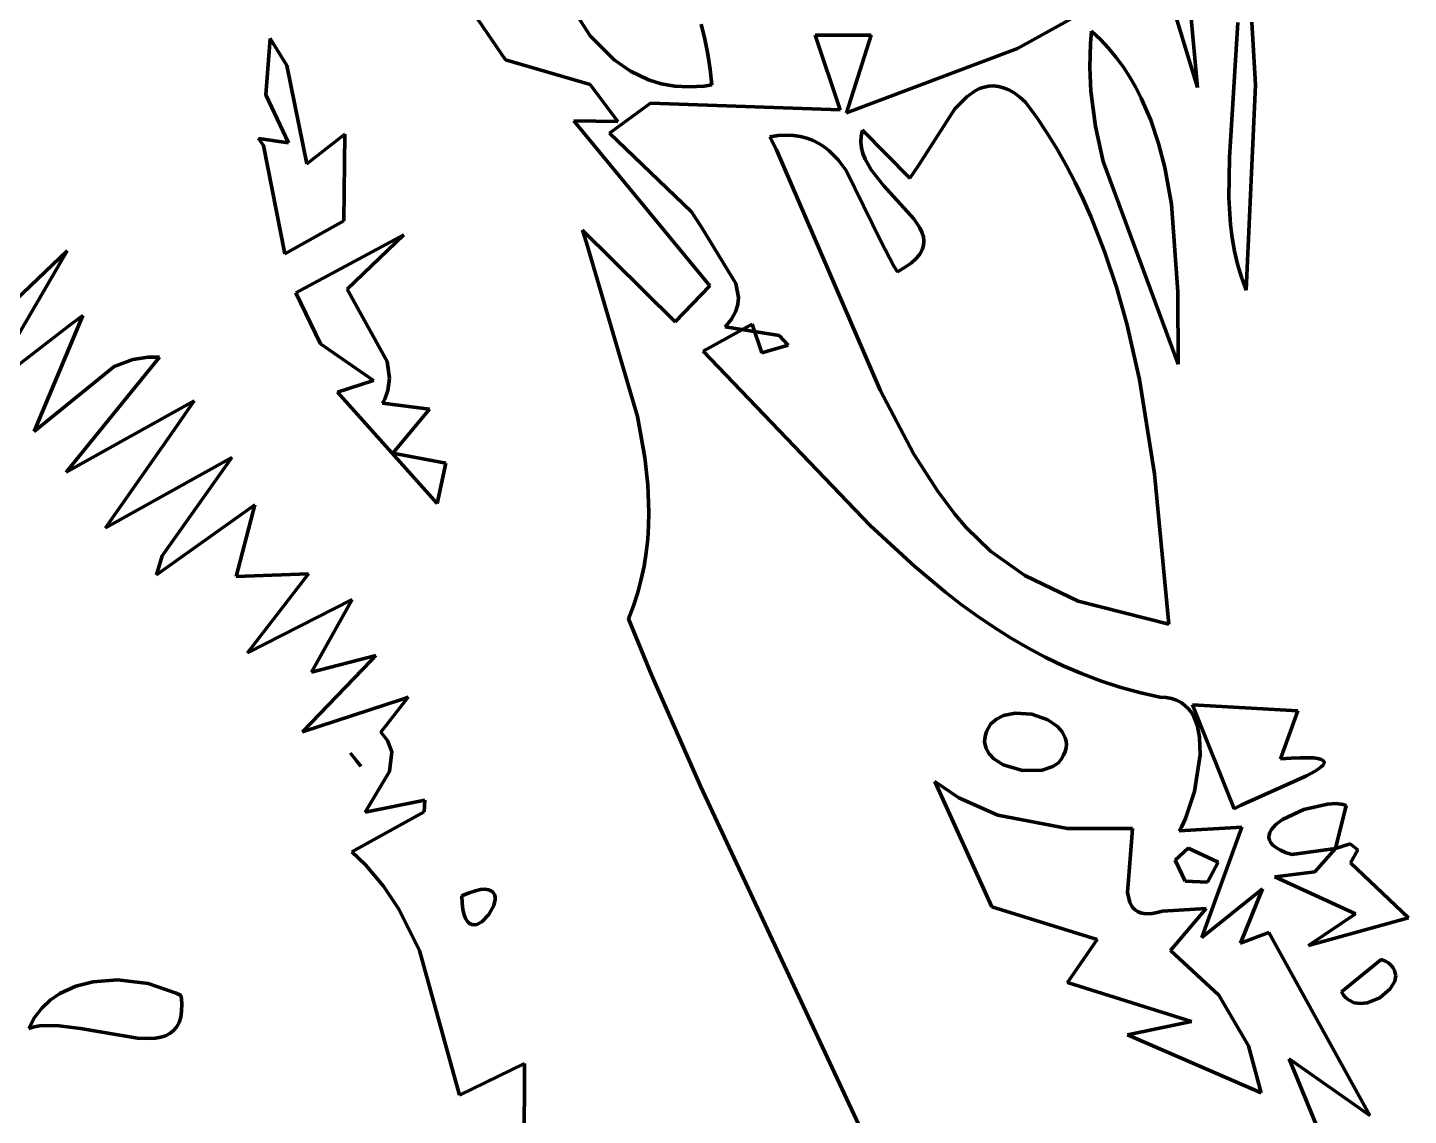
# Model space of a CAD drawing. Header units: millimetres. Extents: x 0 to 9.3, y 0 to 12.
# Drawn here: x 3.162 to 3.946, y 1.18 to 1.798 of the extents above; entities that cross this region are included whole.
import ezdxf

# ---------------------------------------------------------------- set-up
doc = ezdxf.new("R2010")
doc.units = ezdxf.units.MM
doc.layers.add('color#000000ff', color=7, linetype='CONTINUOUS', lineweight=100)
doc.layers.add('color#ffffffff', color=7, linetype='CONTINUOUS', lineweight=100)

msp = doc.modelspace()

# ---------------------------------------------------------------- linework, layer by layer
at = {"layer": 'color#000000ff'}
for p, q in [((3.31109, 1.95878), (3.43336, 1.77985)), ((3.8028, 1.84205), (3.82646, 1.76404)), ((3.48147, 1.79334), (3.46192, 1.82364)), ((3.82646, 1.76404), (3.82209, 1.81187)), ((3.54458, 1.80001), (3.54658, 1.79159)), ((3.72425, 1.78629), (3.75443, 1.80292)), ((3.84943, 1.80094), (3.84467, 1.72428)), ((3.85947, 1.7656), (3.8574, 1.80125)), ((3.29956, 1.792), (3.29716, 1.75982)), ((3.30903, 1.77656), (3.29956, 1.792)), ((3.49512, 1.77979), (3.48147, 1.79334)), ((3.54658, 1.79159), (3.54828, 1.78304)), ((3.60932, 1.79378), (3.64114, 1.79389)), ((3.62346, 1.75137), (3.60932, 1.79378)), ((3.64114, 1.79389), (3.62707, 1.74975)), ((3.76567, 1.78924), (3.76525, 1.77551)), ((3.76631, 1.79617), (3.76567, 1.78924)), ((3.77134, 1.79139), (3.76631, 1.79617)), ((3.77602, 1.78636), (3.77134, 1.79139)), ((3.54828, 1.78304), (3.54964, 1.77437)), ((3.62707, 1.74975), (3.72425, 1.78629)), ((3.78036, 1.7811), (3.77602, 1.78636)), ((3.78438, 1.77562), (3.78036, 1.7811)), ((3.32048, 1.72075), (3.30903, 1.77656)), ((3.43336, 1.77985), (3.48137, 1.76584)), ((3.50439, 1.77337), (3.49512, 1.77979)), ((3.51453, 1.7685), (3.50439, 1.77337)), ((3.54964, 1.77437), (3.55065, 1.76556)), ((3.76525, 1.77551), (3.76588, 1.76194)), ((3.78807, 1.76994), (3.78438, 1.77562)), ((3.48137, 1.76584), (3.49715, 1.74486)), ((3.5218, 1.76624), (3.51453, 1.7685)), ((3.52949, 1.76484), (3.5218, 1.76624)), ((3.55065, 1.76556), (3.54619, 1.7649)), ((3.79147, 1.76407), (3.78807, 1.76994)), ((3.85406, 1.64893), (3.85947, 1.7656)), ((3.29716, 1.75982), (3.30999, 1.73265)), ((3.53761, 1.76437), (3.52949, 1.76484)), ((3.54619, 1.7649), (3.53761, 1.76437)), ((3.69535, 1.75881), (3.68867, 1.75191)), ((3.70014, 1.76219), (3.69535, 1.75881)), ((3.70264, 1.76343), (3.70014, 1.76219)), ((3.70521, 1.76433), (3.70264, 1.76343)), ((3.70786, 1.76486), (3.70521, 1.76433)), ((3.71059, 1.76499), (3.70786, 1.76486)), ((3.71341, 1.7647), (3.71059, 1.76499)), ((3.71631, 1.76395), (3.71341, 1.7647)), ((3.7193, 1.76271), (3.71631, 1.76395)), ((3.72239, 1.76096), (3.7193, 1.76271)), ((3.72556, 1.75867), (3.72239, 1.76096)), ((3.72884, 1.75581), (3.72556, 1.75867)), ((3.76588, 1.76194), (3.76855, 1.74186)), ((3.79458, 1.75802), (3.79147, 1.76407)), ((3.79998, 1.74544), (3.79458, 1.75802)), ((3.49252, 1.73811), (3.51568, 1.75511)), ((3.51568, 1.75511), (3.62346, 1.75137)), ((3.68867, 1.75191), (3.66801, 1.71974)), ((3.73516, 1.74704), (3.72884, 1.75581)), ((3.49715, 1.74486), (3.47226, 1.74514)), ((3.47226, 1.74514), (3.54935, 1.6514)), ((3.74111, 1.73809), (3.73516, 1.74704)), ((3.76855, 1.74186), (3.77297, 1.72207)), ((3.80437, 1.73231), (3.79998, 1.74544)), ((3.30999, 1.73265), (3.29293, 1.73508)), ((3.29293, 1.73508), (3.29583, 1.73111)), ((3.34214, 1.73764), (3.32048, 1.72075)), ((3.34153, 1.68836), (3.34214, 1.73764)), ((3.53896, 1.69336), (3.49252, 1.73811)), ((3.5883, 1.73674), (3.58353, 1.73605)), ((3.58353, 1.73605), (3.58728, 1.72873)), ((3.59279, 1.73698), (3.5883, 1.73674)), ((3.59699, 1.7368), (3.59279, 1.73698)), ((3.60094, 1.73622), (3.59699, 1.7368)), ((3.60463, 1.73527), (3.60094, 1.73622)), ((3.60809, 1.73397), (3.60463, 1.73527)), ((3.61133, 1.73234), (3.60809, 1.73397)), ((3.63538, 1.73635), (3.63522, 1.733)), ((3.63609, 1.73978), (3.63538, 1.73635)), ((3.66308, 1.71253), (3.63609, 1.73978)), ((3.74672, 1.72896), (3.74111, 1.73809)), ((3.29583, 1.73111), (3.308, 1.66964)), ((3.58728, 1.72873), (3.64625, 1.59218)), ((3.61437, 1.7304), (3.61133, 1.73234)), ((3.61721, 1.72818), (3.61437, 1.7304)), ((3.62239, 1.72298), (3.61721, 1.72818)), ((3.63522, 1.733), (3.63557, 1.72972)), ((3.63557, 1.72972), (3.63638, 1.72651)), ((3.63638, 1.72651), (3.6376, 1.72336)), ((3.75199, 1.71967), (3.74672, 1.72896)), ((3.80786, 1.71873), (3.80437, 1.73231)), ((3.62697, 1.71692), (3.62239, 1.72298)), ((3.6376, 1.72336), (3.64105, 1.71724)), ((3.66801, 1.71974), (3.66308, 1.71253)), ((3.75694, 1.71021), (3.75199, 1.71967)), ((3.77297, 1.72207), (3.81548, 1.60689)), ((3.81163, 1.69777), (3.80786, 1.71873)), ((3.84467, 1.72428), (3.84434, 1.70135)), ((3.6467, 1.67641), (3.62697, 1.71692)), ((3.64105, 1.71724), (3.64801, 1.70847)), ((3.76158, 1.7006), (3.75694, 1.71021)), ((3.64801, 1.70847), (3.66537, 1.68951)), ((3.76592, 1.69085), (3.76158, 1.7006)), ((3.81533, 1.64792), (3.81163, 1.69777)), ((3.84434, 1.70135), (3.84531, 1.68618)), ((3.308, 1.66964), (3.34153, 1.68836)), ((3.54474, 1.6847), (3.53896, 1.69336)), ((3.66537, 1.68951), (3.66877, 1.68437)), ((3.77375, 1.67097), (3.76592, 1.69085)), ((3.37559, 1.68039), (3.31428, 1.64742)), ((3.34344, 1.64955), (3.37559, 1.68039)), ((3.52978, 1.63101), (3.47713, 1.68305)), ((3.47713, 1.68305), (3.47929, 1.6758)), ((3.56414, 1.65274), (3.54474, 1.6847)), ((3.66877, 1.68437), (3.66996, 1.68184)), ((3.66996, 1.68184), (3.67074, 1.67932)), ((3.67074, 1.67932), (3.67106, 1.67681)), ((3.84531, 1.68618), (3.84627, 1.67865)), ((3.18436, 1.67127), (3.13257, 1.62199)), ((3.13839, 1.59259), (3.18436, 1.67127)), ((3.47929, 1.6758), (3.50831, 1.57716)), ((3.65402, 1.66254), (3.6467, 1.67641)), ((3.67011, 1.67184), (3.66873, 1.66936)), ((3.67087, 1.67432), (3.67011, 1.67184)), ((3.67106, 1.67681), (3.67087, 1.67432)), ((3.78053, 1.65063), (3.77375, 1.67097)), ((3.84627, 1.67865), (3.84758, 1.67115)), ((3.84758, 1.67115), (3.8493, 1.6637)), ((3.66393, 1.66441), (3.6604, 1.66194)), ((3.66669, 1.66689), (3.66393, 1.66441)), ((3.66873, 1.66936), (3.66669, 1.66689)), ((3.8493, 1.6637), (3.85144, 1.65629)), ((3.65605, 1.65945), (3.65402, 1.66254)), ((3.6604, 1.66194), (3.65605, 1.65945)), ((3.85144, 1.65629), (3.85406, 1.64893)), ((3.31428, 1.64742), (3.32818, 1.61842)), ((3.36615, 1.6084), (3.34344, 1.64955)), ((3.54935, 1.6514), (3.52978, 1.63101)), ((3.56577, 1.64483), (3.56414, 1.65274)), ((3.78635, 1.62992), (3.78053, 1.65063)), ((3.81548, 1.60689), (3.81533, 1.64792)), ((3.5641, 1.63667), (3.56541, 1.64079)), ((3.56541, 1.64079), (3.56577, 1.64483)), ((3.16876, 1.57638), (3.19324, 1.63463)), ((3.19324, 1.63463), (3.18686, 1.62974)), ((3.56007, 1.63037), (3.56171, 1.63249)), ((3.56171, 1.63249), (3.5641, 1.63667)), ((3.18686, 1.62974), (3.13839, 1.59259)), ((3.54561, 1.61431), (3.57354, 1.62965)), ((3.55811, 1.62822), (3.56007, 1.63037)), ((3.58888, 1.6232), (3.55811, 1.62822)), ((3.57354, 1.62965), (3.57895, 1.6134)), ((3.79351, 1.59829), (3.78635, 1.62992)), ((3.32818, 1.61842), (3.35826, 1.5977)), ((3.57895, 1.6134), (3.59402, 1.61763)), ((3.59402, 1.61763), (3.58888, 1.6232)), ((3.18383, 1.54565), (3.2367, 1.61082)), ((3.22164, 1.60965), (3.21098, 1.60564)), ((3.23042, 1.61093), (3.22164, 1.60965)), ((3.2367, 1.61082), (3.23042, 1.61093)), ((3.36736, 1.59904), (3.36615, 1.6084)), ((3.64058, 1.51525), (3.54561, 1.61431)), ((3.21098, 1.60564), (3.16554, 1.56871)), ((3.35826, 1.5977), (3.33783, 1.591)), ((3.36642, 1.5919), (3.36736, 1.59904)), ((3.80202, 1.54471), (3.79351, 1.59829)), ((3.25652, 1.58608), (3.18383, 1.54565)), ((3.24372, 1.56779), (3.25652, 1.58608)), ((3.33783, 1.591), (3.39448, 1.52786)), ((3.36353, 1.58469), (3.36473, 1.5871)), ((3.39015, 1.5813), (3.36353, 1.58469)), ((3.36473, 1.5871), (3.36642, 1.5919)), ((3.64625, 1.59218), (3.66542, 1.55579)), ((3.36938, 1.55646), (3.39015, 1.5813)), ((3.50831, 1.57716), (3.51251, 1.55386)), ((3.16554, 1.56871), (3.16876, 1.57638)), ((3.20735, 1.51586), (3.24372, 1.56779)), ((3.27795, 1.55397), (3.206, 1.51393)), ((3.2383, 1.49807), (3.27795, 1.55397)), ((3.39937, 1.55062), (3.36938, 1.55646)), ((3.51251, 1.55386), (3.51419, 1.53834)), ((3.66542, 1.55579), (3.67879, 1.53498)), ((3.39448, 1.52786), (3.39937, 1.55062)), ((3.51419, 1.53834), (3.51479, 1.52288)), ((3.81012, 1.45929), (3.80202, 1.54471)), ((3.67879, 1.53498), (3.6887, 1.52165)), ((3.29101, 1.527), (3.23513, 1.48732)), ((3.28024, 1.48623), (3.29101, 1.527)), ((3.51479, 1.52288), (3.51463, 1.51518)), ((3.206, 1.51393), (3.20735, 1.51586)), ((3.51463, 1.51518), (3.51415, 1.50751)), ((3.66581, 1.49194), (3.64058, 1.51525)), ((3.6887, 1.52165), (3.69499, 1.51415)), ((3.69499, 1.51415), (3.7089, 1.50077)), ((3.51415, 1.50751), (3.51331, 1.49987)), ((3.51331, 1.49987), (3.5121, 1.49227)), ((3.7089, 1.50077), (3.72839, 1.48692)), ((3.23513, 1.48732), (3.2383, 1.49807)), ((3.5121, 1.49227), (3.51051, 1.48472)), ((3.68329, 1.47739), (3.66581, 1.49194)), ((3.32144, 1.48787), (3.28024, 1.48623)), ((3.28679, 1.44295), (3.32144, 1.48787)), ((3.51051, 1.48472), (3.5085, 1.4772)), ((3.72839, 1.48692), (3.75868, 1.47239)), ((3.5085, 1.4772), (3.50606, 1.46974)), ((3.69227, 1.47048), (3.68329, 1.47739)), ((3.34617, 1.47332), (3.28679, 1.44295)), ((3.32308, 1.43196), (3.34617, 1.47332)), ((3.50606, 1.46974), (3.50317, 1.46233)), ((3.70142, 1.46385), (3.69227, 1.47048)), ((3.75868, 1.47239), (3.81012, 1.45929)), ((3.50317, 1.46233), (3.51622, 1.4304)), ((3.71076, 1.45751), (3.70142, 1.46385)), ((3.7203, 1.4515), (3.71076, 1.45751)), ((3.73004, 1.44584), (3.7203, 1.4515)), ((3.74001, 1.44054), (3.73004, 1.44584)), ((3.31795, 1.39814), (3.35707, 1.43861)), ((3.35962, 1.44138), (3.32308, 1.43196)), ((3.35707, 1.43861), (3.35962, 1.44138)), ((3.75021, 1.43564), (3.74001, 1.44054)), ((3.76066, 1.43115), (3.75021, 1.43564)), ((3.51622, 1.4304), (3.54421, 1.36729)), ((3.77136, 1.4271), (3.76066, 1.43115)), ((3.78234, 1.42352), (3.77136, 1.4271)), ((3.7936, 1.42042), (3.78234, 1.42352)), ((3.80515, 1.41784), (3.7936, 1.42042)), ((3.37478, 1.41668), (3.31795, 1.39814)), ((3.36249, 1.39789), (3.37809, 1.41776)), ((3.37809, 1.41776), (3.37478, 1.41668)), ((3.80863, 1.41759), (3.80515, 1.41784)), ((3.81179, 1.41696), (3.80863, 1.41759)), ((3.81462, 1.41599), (3.81179, 1.41696)), ((3.81714, 1.41468), (3.81462, 1.41599)), ((3.81937, 1.41307), (3.81714, 1.41468)), ((3.82131, 1.41117), (3.81937, 1.41307)), ((3.82364, 1.4135), (3.84731, 1.35432)), ((3.88343, 1.40995), (3.82364, 1.4135)), ((3.70917, 1.40253), (3.71239, 1.40535)), ((3.71239, 1.40535), (3.71626, 1.40729)), ((3.71626, 1.40729), (3.72292, 1.40869)), ((3.72292, 1.40869), (3.73244, 1.40802)), ((3.73244, 1.40802), (3.74139, 1.40485)), ((3.74139, 1.40485), (3.74686, 1.40111)), ((3.82299, 1.40901), (3.82131, 1.41117)), ((3.8244, 1.40662), (3.82299, 1.40901)), ((3.8265, 1.4012), (3.8244, 1.40662)), ((3.87372, 1.38276), (3.88343, 1.40995)), ((3.36637, 1.39316), (3.36249, 1.39789)), ((3.70598, 1.39613), (3.70668, 1.3982)), ((3.70668, 1.3982), (3.70774, 1.40033)), ((3.70774, 1.40033), (3.70917, 1.40253)), ((3.74686, 1.40111), (3.74957, 1.39806)), ((3.74957, 1.39806), (3.75134, 1.39464)), ((3.82771, 1.39511), (3.8265, 1.4012)), ((3.36883, 1.38679), (3.36637, 1.39316)), ((3.70557, 1.39224), (3.70562, 1.39415)), ((3.70636, 1.38868), (3.70557, 1.39224)), ((3.70562, 1.39415), (3.70598, 1.39613)), ((3.70817, 1.38549), (3.70636, 1.38868)), ((3.75183, 1.38894), (3.75132, 1.38691)), ((3.75134, 1.39464), (3.75182, 1.39281)), ((3.75182, 1.39281), (3.75199, 1.39091)), ((3.75199, 1.39091), (3.75183, 1.38894)), ((3.82808, 1.3851), (3.82771, 1.39511)), ((3.34524, 1.38601), (3.35115, 1.37851)), ((3.34872, 1.3816), (3.34524, 1.38601)), ((3.35115, 1.37851), (3.34872, 1.3816)), ((3.3674, 1.37558), (3.36883, 1.38679)), ((3.71085, 1.38269), (3.70817, 1.38549)), ((3.71614, 1.37931), (3.71085, 1.38269)), ((3.74917, 1.38271), (3.74748, 1.38055)), ((3.75044, 1.38483), (3.74917, 1.38271)), ((3.75132, 1.38691), (3.75044, 1.38483)), ((3.82483, 1.36419), (3.82808, 1.3851)), ((3.8797, 1.38316), (3.87372, 1.38276)), ((3.88476, 1.38336), (3.8797, 1.38316)), ((3.88895, 1.38337), (3.88476, 1.38336)), ((3.89231, 1.38321), (3.88895, 1.38337)), ((3.89489, 1.38289), (3.89231, 1.38321)), ((3.89674, 1.38242), (3.89489, 1.38289)), ((3.89791, 1.38181), (3.89674, 1.38242)), ((3.89845, 1.38106), (3.89791, 1.38181)), ((3.89839, 1.3802), (3.89845, 1.38106)), ((3.35365, 1.35251), (3.3674, 1.37558)), ((3.72703, 1.3761), (3.71614, 1.37931)), ((3.73831, 1.37635), (3.72703, 1.3761)), ((3.74422, 1.37836), (3.73831, 1.37635)), ((3.74748, 1.38055), (3.74422, 1.37836)), ((3.86264, 1.36155), (3.88841, 1.3731)), ((3.88841, 1.3731), (3.89326, 1.37576)), ((3.89326, 1.37576), (3.89519, 1.377)), ((3.89519, 1.377), (3.89672, 1.37816)), ((3.89672, 1.37816), (3.8978, 1.37923)), ((3.8978, 1.37923), (3.89839, 1.3802)), ((3.54421, 1.36729), (3.64662, 1.1482)), ((3.67717, 1.36988), (3.69097, 1.36052)), ((3.7096, 1.2987), (3.67717, 1.36988)), ((3.38747, 1.3593), (3.35365, 1.35251)), ((3.38714, 1.35257), (3.38747, 1.3593)), ((3.69097, 1.36052), (3.71307, 1.35067)), ((3.81965, 1.34881), (3.82483, 1.36419)), ((3.85128, 1.35642), (3.85376, 1.3576)), ((3.85376, 1.3576), (3.86264, 1.36155)), ((3.90514, 1.35727), (3.90031, 1.35707)), ((3.9093, 1.35676), (3.90514, 1.35727)), ((3.34608, 1.32982), (3.38714, 1.35257)), ((3.71307, 1.35067), (3.75258, 1.34322)), ((3.84731, 1.35432), (3.84911, 1.35532)), ((3.84911, 1.35532), (3.85128, 1.35642)), ((3.8869, 1.35398), (3.87469, 1.34819)), ((3.90031, 1.35707), (3.8869, 1.35398)), ((3.90498, 1.33185), (3.91104, 1.35621)), ((3.91104, 1.35621), (3.9093, 1.35676)), ((3.75258, 1.34322), (3.78953, 1.34317)), ((3.78953, 1.34317), (3.78903, 1.33551)), ((3.81616, 1.34175), (3.81733, 1.34387)), ((3.85175, 1.34386), (3.81616, 1.34175)), ((3.81733, 1.34387), (3.81965, 1.34881)), ((3.83081, 1.28649), (3.85175, 1.34386)), ((3.86842, 1.34248), (3.86759, 1.34098)), ((3.87102, 1.34541), (3.86842, 1.34248)), ((3.87469, 1.34819), (3.87102, 1.34541)), ((3.78903, 1.33551), (3.78663, 1.30689)), ((3.86713, 1.33948), (3.86705, 1.33798)), ((3.86705, 1.33798), (3.8674, 1.33649)), ((3.86759, 1.34098), (3.86713, 1.33948)), ((3.8674, 1.33649), (3.8682, 1.33503)), ((3.8682, 1.33503), (3.86949, 1.3336)), ((3.86949, 1.3336), (3.87129, 1.33221)), ((3.91316, 1.33436), (3.90498, 1.33185)), ((3.91749, 1.33099), (3.91316, 1.33436)), ((3.35376, 1.32248), (3.34608, 1.32982)), ((3.81371, 1.32512), (3.82123, 1.33198)), ((3.82123, 1.33198), (3.83829, 1.32413)), ((3.87129, 1.33221), (3.87363, 1.33088)), ((3.87363, 1.33088), (3.87656, 1.32961)), ((3.87656, 1.32961), (3.88009, 1.32842)), ((3.88009, 1.32842), (3.90498, 1.33185)), ((3.90498, 1.33185), (3.89324, 1.31848)), ((3.91336, 1.32369), (3.91749, 1.33099)), ((3.36396, 1.31046), (3.35376, 1.32248)), ((3.81941, 1.31328), (3.81371, 1.32512)), ((3.83829, 1.32413), (3.83224, 1.31272)), ((3.89324, 1.31848), (3.87034, 1.31578)), ((3.9463, 1.29251), (3.91336, 1.32369)), ((3.37272, 1.2974), (3.36396, 1.31046)), ((3.83224, 1.31272), (3.81941, 1.31328)), ((3.87034, 1.31578), (3.91624, 1.29467)), ((3.41271, 1.30668), (3.40862, 1.305)), ((3.40862, 1.305), (3.40876, 1.30068)), ((3.41623, 1.30781), (3.41271, 1.30668)), ((3.41921, 1.30844), (3.41623, 1.30781)), ((3.42167, 1.30861), (3.41921, 1.30844)), ((3.42365, 1.30838), (3.42167, 1.30861)), ((3.42518, 1.3078), (3.42365, 1.30838)), ((3.4263, 1.3069), (3.42518, 1.3078)), ((3.42703, 1.30574), (3.4263, 1.3069)), ((3.4267, 1.29942), (3.42745, 1.30282)), ((3.4274, 1.30436), (3.42703, 1.30574)), ((3.42745, 1.30282), (3.4274, 1.30436)), ((3.78663, 1.30689), (3.78801, 1.30113)), ((3.86343, 1.30894), (3.82887, 1.28116)), ((3.85086, 1.27798), (3.86343, 1.30894)), ((3.38453, 1.2738), (3.37272, 1.2974)), ((3.40876, 1.30068), (3.40917, 1.2971)), ((3.40917, 1.2971), (3.40982, 1.29421)), ((3.42394, 1.29426), (3.4267, 1.29942)), ((3.7695, 1.28016), (3.7096, 1.2987)), ((3.78801, 1.30113), (3.78981, 1.29814)), ((3.78981, 1.29814), (3.79101, 1.29696)), ((3.79101, 1.29696), (3.79245, 1.29601)), ((3.79245, 1.29601), (3.79412, 1.29531)), ((3.79412, 1.29531), (3.79605, 1.29488)), ((3.79605, 1.29488), (3.79825, 1.29475)), ((3.79825, 1.29475), (3.80074, 1.29492)), ((3.80074, 1.29492), (3.80354, 1.29543)), ((3.80354, 1.29543), (3.80665, 1.29628)), ((3.80665, 1.29628), (3.83139, 1.29769)), ((3.83139, 1.29769), (3.81115, 1.27387)), ((3.91624, 1.29467), (3.8895, 1.27663)), ((3.40982, 1.29421), (3.41068, 1.29195)), ((3.41068, 1.29195), (3.41172, 1.2903)), ((3.41172, 1.2903), (3.41291, 1.28918)), ((3.41291, 1.28918), (3.41421, 1.28857)), ((3.41421, 1.28857), (3.4156, 1.28841)), ((3.4156, 1.28841), (3.41704, 1.28865)), ((3.41704, 1.28865), (3.41996, 1.29016)), ((3.41996, 1.29016), (3.42394, 1.29426)), ((3.8895, 1.27663), (3.9463, 1.29251)), ((3.75268, 1.25574), (3.7695, 1.28016)), ((3.82887, 1.28116), (3.83081, 1.28649)), ((3.86698, 1.28412), (3.85086, 1.27798)), ((3.92435, 1.18021), (3.86698, 1.28412)), ((3.40713, 1.19165), (3.38453, 1.2738)), ((3.81115, 1.27387), (3.83865, 1.24858)), ((3.93093, 1.26883), (3.90829, 1.2504)), ((3.93323, 1.26777), (3.93093, 1.26883)), ((3.93512, 1.2666), (3.93323, 1.26777)), ((3.93661, 1.26533), (3.93512, 1.2666)), ((3.93773, 1.26397), (3.93661, 1.26533)), ((3.9385, 1.26254), (3.93773, 1.26397)), ((3.18921, 1.25353), (3.19908, 1.25609)), ((3.19908, 1.25609), (3.21294, 1.25717)), ((3.21294, 1.25717), (3.23027, 1.25511)), ((3.82301, 1.23354), (3.75268, 1.25574)), ((3.93594, 1.252), (3.93853, 1.25647)), ((3.93909, 1.25954), (3.9385, 1.26254)), ((3.93853, 1.25647), (3.93909, 1.25954)), ((3.17474, 1.24563), (3.18016, 1.24936)), ((3.18016, 1.24936), (3.18921, 1.25353)), ((3.23027, 1.25511), (3.24618, 1.2497)), ((3.24618, 1.2497), (3.24906, 1.24826)), ((3.24906, 1.24826), (3.24945, 1.24356)), ((3.83865, 1.24858), (3.85542, 1.21969)), ((3.90829, 1.2504), (3.90943, 1.24854)), ((3.90943, 1.24854), (3.91075, 1.24701)), ((3.93011, 1.24699), (3.93594, 1.252)), ((3.16583, 1.23577), (3.16993, 1.24111)), ((3.16993, 1.24111), (3.17474, 1.24563)), ((3.24936, 1.23946), (3.24881, 1.23592)), ((3.24945, 1.24356), (3.24936, 1.23946)), ((3.91075, 1.24701), (3.91221, 1.24579)), ((3.91221, 1.24579), (3.91548, 1.24421)), ((3.91548, 1.24421), (3.91908, 1.24367)), ((3.91908, 1.24367), (3.92283, 1.24405)), ((3.92283, 1.24405), (3.93011, 1.24699)), ((3.16253, 1.22958), (3.16583, 1.23577)), ((3.24785, 1.23291), (3.24648, 1.23039)), ((3.24881, 1.23592), (3.24785, 1.23291)), ((3.78671, 1.2259), (3.82301, 1.23354)), ((3.16557, 1.23048), (3.16253, 1.22958)), ((3.16884, 1.23105), (3.16557, 1.23048)), ((3.17232, 1.23133), (3.16884, 1.23105)), ((3.17978, 1.23115), (3.17232, 1.23133)), ((3.19188, 1.22955), (3.17978, 1.23115)), ((3.22436, 1.22398), (3.19188, 1.22955)), ((3.23139, 1.22378), (3.22436, 1.22398)), ((3.23459, 1.22404), (3.23139, 1.22378)), ((3.23756, 1.2246), (3.23459, 1.22404)), ((3.24025, 1.22548), (3.23756, 1.2246)), ((3.24266, 1.22671), (3.24025, 1.22548)), ((3.24474, 1.22834), (3.24266, 1.22671)), ((3.24648, 1.23039), (3.24474, 1.22834)), ((3.86257, 1.19294), (3.78671, 1.2259)), ((3.85542, 1.21969), (3.86257, 1.19294)), ((3.44408, 1.20968), (3.40713, 1.19165)), ((3.444, 1.14699), (3.44408, 1.20968)), ((3.91432, 1.12512), (3.87856, 1.21235)), ((3.87856, 1.21235), (3.92435, 1.18021))]:
    msp.add_line(p, q, dxfattribs=at)
at = {"layer": 'color#ffffffff'}
for p, q in [((3.43336, 1.77985), (3.31109, 1.95878)), ((3.82646, 1.76404), (3.8028, 1.84205)), ((3.46192, 1.82364), (3.48147, 1.79334)), ((3.82209, 1.81187), (3.82646, 1.76404)), ((3.54658, 1.79159), (3.54458, 1.80001)), ((3.75443, 1.80292), (3.72425, 1.78629)), ((3.84467, 1.72428), (3.84943, 1.80094)), ((3.8574, 1.80125), (3.85947, 1.7656)), ((3.29716, 1.75982), (3.29956, 1.792)), ((3.29956, 1.792), (3.30903, 1.77656)), ((3.48147, 1.79334), (3.49512, 1.77979)), ((3.54828, 1.78304), (3.54658, 1.79159)), ((3.64114, 1.79389), (3.60932, 1.79378)), ((3.60932, 1.79378), (3.62346, 1.75137)), ((3.62707, 1.74975), (3.64114, 1.79389)), ((3.76525, 1.77551), (3.76567, 1.78924)), ((3.76567, 1.78924), (3.76631, 1.79617)), ((3.76631, 1.79617), (3.77134, 1.79139)), ((3.77134, 1.79139), (3.77602, 1.78636)), ((3.54964, 1.77437), (3.54828, 1.78304)), ((3.72425, 1.78629), (3.62707, 1.74975)), ((3.77602, 1.78636), (3.78036, 1.7811)), ((3.78036, 1.7811), (3.78438, 1.77562)), ((3.30903, 1.77656), (3.32048, 1.72075)), ((3.48137, 1.76584), (3.43336, 1.77985)), ((3.49512, 1.77979), (3.50439, 1.77337)), ((3.50439, 1.77337), (3.51453, 1.7685)), ((3.55065, 1.76556), (3.54964, 1.77437)), ((3.76588, 1.76194), (3.76525, 1.77551)), ((3.78438, 1.77562), (3.78807, 1.76994)), ((3.49715, 1.74486), (3.48137, 1.76584)), ((3.51453, 1.7685), (3.5218, 1.76624)), ((3.5218, 1.76624), (3.52949, 1.76484)), ((3.54619, 1.7649), (3.55065, 1.76556)), ((3.78807, 1.76994), (3.79147, 1.76407)), ((3.85947, 1.7656), (3.85406, 1.64893)), ((3.30999, 1.73265), (3.29716, 1.75982)), ((3.52949, 1.76484), (3.53761, 1.76437)), ((3.53761, 1.76437), (3.54619, 1.7649)), ((3.68867, 1.75191), (3.69535, 1.75881)), ((3.69535, 1.75881), (3.70014, 1.76219)), ((3.70014, 1.76219), (3.70264, 1.76343)), ((3.70264, 1.76343), (3.70521, 1.76433)), ((3.70521, 1.76433), (3.70786, 1.76486)), ((3.70786, 1.76486), (3.71059, 1.76499)), ((3.71059, 1.76499), (3.71341, 1.7647)), ((3.71341, 1.7647), (3.71631, 1.76395)), ((3.71631, 1.76395), (3.7193, 1.76271)), ((3.7193, 1.76271), (3.72239, 1.76096)), ((3.72239, 1.76096), (3.72556, 1.75867)), ((3.72556, 1.75867), (3.72884, 1.75581)), ((3.76855, 1.74186), (3.76588, 1.76194)), ((3.79147, 1.76407), (3.79458, 1.75802)), ((3.79458, 1.75802), (3.79998, 1.74544)), ((3.51568, 1.75511), (3.49252, 1.73811)), ((3.62346, 1.75137), (3.51568, 1.75511)), ((3.66801, 1.71974), (3.68867, 1.75191)), ((3.72884, 1.75581), (3.73516, 1.74704)), ((3.54935, 1.6514), (3.47226, 1.74514)), ((3.47226, 1.74514), (3.49715, 1.74486)), ((3.73516, 1.74704), (3.74111, 1.73809)), ((3.77297, 1.72207), (3.76855, 1.74186)), ((3.79998, 1.74544), (3.80437, 1.73231)), ((3.29583, 1.73111), (3.29293, 1.73508)), ((3.29293, 1.73508), (3.30999, 1.73265)), ((3.32048, 1.72075), (3.34214, 1.73764)), ((3.34214, 1.73764), (3.34153, 1.68836)), ((3.49252, 1.73811), (3.53896, 1.69336)), ((3.58353, 1.73605), (3.5883, 1.73674)), ((3.58728, 1.72873), (3.58353, 1.73605)), ((3.5883, 1.73674), (3.59279, 1.73698)), ((3.59279, 1.73698), (3.59699, 1.7368)), ((3.59699, 1.7368), (3.60094, 1.73622)), ((3.60094, 1.73622), (3.60463, 1.73527)), ((3.60463, 1.73527), (3.60809, 1.73397)), ((3.60809, 1.73397), (3.61133, 1.73234)), ((3.63522, 1.733), (3.63538, 1.73635)), ((3.63538, 1.73635), (3.63609, 1.73978)), ((3.63609, 1.73978), (3.66308, 1.71253)), ((3.74111, 1.73809), (3.74672, 1.72896)), ((3.308, 1.66964), (3.29583, 1.73111)), ((3.64625, 1.59218), (3.58728, 1.72873)), ((3.61133, 1.73234), (3.61437, 1.7304)), ((3.61437, 1.7304), (3.61721, 1.72818)), ((3.61721, 1.72818), (3.62239, 1.72298)), ((3.63557, 1.72972), (3.63522, 1.733)), ((3.63638, 1.72651), (3.63557, 1.72972)), ((3.6376, 1.72336), (3.63638, 1.72651)), ((3.74672, 1.72896), (3.75199, 1.71967)), ((3.80437, 1.73231), (3.80786, 1.71873)), ((3.62239, 1.72298), (3.62697, 1.71692)), ((3.64105, 1.71724), (3.6376, 1.72336)), ((3.66308, 1.71253), (3.66801, 1.71974)), ((3.75199, 1.71967), (3.75694, 1.71021)), ((3.81548, 1.60689), (3.77297, 1.72207)), ((3.80786, 1.71873), (3.81163, 1.69777)), ((3.84434, 1.70135), (3.84467, 1.72428)), ((3.62697, 1.71692), (3.6467, 1.67641)), ((3.64801, 1.70847), (3.64105, 1.71724)), ((3.75694, 1.71021), (3.76158, 1.7006)), ((3.66537, 1.68951), (3.64801, 1.70847)), ((3.76158, 1.7006), (3.76592, 1.69085)), ((3.81163, 1.69777), (3.81533, 1.64792)), ((3.84531, 1.68618), (3.84434, 1.70135)), ((3.34153, 1.68836), (3.308, 1.66964)), ((3.53896, 1.69336), (3.54474, 1.6847)), ((3.66877, 1.68437), (3.66537, 1.68951)), ((3.76592, 1.69085), (3.77375, 1.67097)), ((3.31428, 1.64742), (3.37559, 1.68039)), ((3.37559, 1.68039), (3.34344, 1.64955)), ((3.47929, 1.6758), (3.47713, 1.68305)), ((3.47713, 1.68305), (3.52978, 1.63101)), ((3.54474, 1.6847), (3.56414, 1.65274)), ((3.66996, 1.68184), (3.66877, 1.68437)), ((3.67074, 1.67932), (3.66996, 1.68184)), ((3.67106, 1.67681), (3.67074, 1.67932)), ((3.84627, 1.67865), (3.84531, 1.68618)), ((3.13257, 1.62199), (3.18436, 1.67127)), ((3.18436, 1.67127), (3.13839, 1.59259)), ((3.50831, 1.57716), (3.47929, 1.6758)), ((3.6467, 1.67641), (3.65402, 1.66254)), ((3.66873, 1.66936), (3.67011, 1.67184)), ((3.67011, 1.67184), (3.67087, 1.67432)), ((3.67087, 1.67432), (3.67106, 1.67681)), ((3.77375, 1.67097), (3.78053, 1.65063)), ((3.84758, 1.67115), (3.84627, 1.67865)), ((3.8493, 1.6637), (3.84758, 1.67115)), ((3.6604, 1.66194), (3.66393, 1.66441)), ((3.66393, 1.66441), (3.66669, 1.66689)), ((3.66669, 1.66689), (3.66873, 1.66936)), ((3.85144, 1.65629), (3.8493, 1.6637)), ((3.65402, 1.66254), (3.65605, 1.65945)), ((3.65605, 1.65945), (3.6604, 1.66194)), ((3.85406, 1.64893), (3.85144, 1.65629)), ((3.32818, 1.61842), (3.31428, 1.64742)), ((3.34344, 1.64955), (3.36615, 1.6084)), ((3.52978, 1.63101), (3.54935, 1.6514)), ((3.56414, 1.65274), (3.56577, 1.64483)), ((3.78053, 1.65063), (3.78635, 1.62992)), ((3.81533, 1.64792), (3.81548, 1.60689)), ((3.56541, 1.64079), (3.5641, 1.63667)), ((3.56577, 1.64483), (3.56541, 1.64079)), ((3.19324, 1.63463), (3.16876, 1.57638)), ((3.18686, 1.62974), (3.19324, 1.63463)), ((3.56171, 1.63249), (3.56007, 1.63037)), ((3.5641, 1.63667), (3.56171, 1.63249)), ((3.13839, 1.59259), (3.18686, 1.62974)), ((3.57354, 1.62965), (3.54561, 1.61431)), ((3.56007, 1.63037), (3.55811, 1.62822)), ((3.55811, 1.62822), (3.58888, 1.6232)), ((3.57895, 1.6134), (3.57354, 1.62965)), ((3.78635, 1.62992), (3.79351, 1.59829)), ((3.35826, 1.5977), (3.32818, 1.61842)), ((3.59402, 1.61763), (3.57895, 1.6134)), ((3.58888, 1.6232), (3.59402, 1.61763)), ((3.2367, 1.61082), (3.18383, 1.54565)), ((3.21098, 1.60564), (3.22164, 1.60965)), ((3.22164, 1.60965), (3.23042, 1.61093)), ((3.23042, 1.61093), (3.2367, 1.61082)), ((3.36615, 1.6084), (3.36736, 1.59904)), ((3.54561, 1.61431), (3.64058, 1.51525)), ((3.16554, 1.56871), (3.21098, 1.60564)), ((3.33783, 1.591), (3.35826, 1.5977)), ((3.36736, 1.59904), (3.36642, 1.5919)), ((3.79351, 1.59829), (3.80202, 1.54471)), ((3.18383, 1.54565), (3.25652, 1.58608)), ((3.25652, 1.58608), (3.24372, 1.56779)), ((3.39448, 1.52786), (3.33783, 1.591)), ((3.36473, 1.5871), (3.36353, 1.58469)), ((3.36353, 1.58469), (3.39015, 1.5813)), ((3.36642, 1.5919), (3.36473, 1.5871)), ((3.66542, 1.55579), (3.64625, 1.59218)), ((3.39015, 1.5813), (3.36938, 1.55646)), ((3.51251, 1.55386), (3.50831, 1.57716)), ((3.16876, 1.57638), (3.16554, 1.56871)), ((3.24372, 1.56779), (3.20735, 1.51586)), ((3.206, 1.51393), (3.27795, 1.55397)), ((3.27795, 1.55397), (3.2383, 1.49807)), ((3.36938, 1.55646), (3.39937, 1.55062)), ((3.51419, 1.53834), (3.51251, 1.55386)), ((3.67879, 1.53498), (3.66542, 1.55579)), ((3.39937, 1.55062), (3.39448, 1.52786)), ((3.51479, 1.52288), (3.51419, 1.53834)), ((3.80202, 1.54471), (3.81012, 1.45929)), ((3.6887, 1.52165), (3.67879, 1.53498)), ((3.23513, 1.48732), (3.29101, 1.527)), ((3.29101, 1.527), (3.28024, 1.48623)), ((3.51463, 1.51518), (3.51479, 1.52288)), ((3.20735, 1.51586), (3.206, 1.51393)), ((3.51415, 1.50751), (3.51463, 1.51518)), ((3.64058, 1.51525), (3.66581, 1.49194)), ((3.69499, 1.51415), (3.6887, 1.52165)), ((3.7089, 1.50077), (3.69499, 1.51415)), ((3.51331, 1.49987), (3.51415, 1.50751)), ((3.5121, 1.49227), (3.51331, 1.49987)), ((3.72839, 1.48692), (3.7089, 1.50077)), ((3.2383, 1.49807), (3.23513, 1.48732)), ((3.51051, 1.48472), (3.5121, 1.49227)), ((3.66581, 1.49194), (3.68329, 1.47739)), ((3.28024, 1.48623), (3.32144, 1.48787)), ((3.32144, 1.48787), (3.28679, 1.44295)), ((3.5085, 1.4772), (3.51051, 1.48472)), ((3.75868, 1.47239), (3.72839, 1.48692)), ((3.50606, 1.46974), (3.5085, 1.4772)), ((3.68329, 1.47739), (3.69227, 1.47048)), ((3.28679, 1.44295), (3.34617, 1.47332)), ((3.34617, 1.47332), (3.32308, 1.43196)), ((3.50317, 1.46233), (3.50606, 1.46974)), ((3.69227, 1.47048), (3.70142, 1.46385)), ((3.81012, 1.45929), (3.75868, 1.47239)), ((3.51622, 1.4304), (3.50317, 1.46233)), ((3.70142, 1.46385), (3.71076, 1.45751)), ((3.71076, 1.45751), (3.7203, 1.4515)), ((3.7203, 1.4515), (3.73004, 1.44584)), ((3.73004, 1.44584), (3.74001, 1.44054)), ((3.35707, 1.43861), (3.31795, 1.39814)), ((3.32308, 1.43196), (3.35962, 1.44138)), ((3.35962, 1.44138), (3.35707, 1.43861)), ((3.74001, 1.44054), (3.75021, 1.43564)), ((3.75021, 1.43564), (3.76066, 1.43115)), ((3.54421, 1.36729), (3.51622, 1.4304)), ((3.76066, 1.43115), (3.77136, 1.4271)), ((3.77136, 1.4271), (3.78234, 1.42352)), ((3.78234, 1.42352), (3.7936, 1.42042)), ((3.7936, 1.42042), (3.80515, 1.41784)), ((3.31795, 1.39814), (3.37478, 1.41668)), ((3.37809, 1.41776), (3.36249, 1.39789)), ((3.37478, 1.41668), (3.37809, 1.41776)), ((3.80515, 1.41784), (3.80863, 1.41759)), ((3.80863, 1.41759), (3.81179, 1.41696)), ((3.81179, 1.41696), (3.81462, 1.41599)), ((3.81462, 1.41599), (3.81714, 1.41468)), ((3.81714, 1.41468), (3.81937, 1.41307)), ((3.81937, 1.41307), (3.82131, 1.41117)), ((3.82364, 1.4135), (3.88343, 1.40995)), ((3.84731, 1.35432), (3.82364, 1.4135)), ((3.71239, 1.40535), (3.70917, 1.40253)), ((3.71626, 1.40729), (3.71239, 1.40535)), ((3.72292, 1.40869), (3.71626, 1.40729)), ((3.73244, 1.40802), (3.72292, 1.40869)), ((3.74139, 1.40485), (3.73244, 1.40802)), ((3.74686, 1.40111), (3.74139, 1.40485)), ((3.82131, 1.41117), (3.82299, 1.40901)), ((3.82299, 1.40901), (3.8244, 1.40662)), ((3.8244, 1.40662), (3.8265, 1.4012)), ((3.88343, 1.40995), (3.87372, 1.38276)), ((3.36249, 1.39789), (3.36637, 1.39316)), ((3.70668, 1.3982), (3.70598, 1.39613)), ((3.70774, 1.40033), (3.70668, 1.3982)), ((3.70917, 1.40253), (3.70774, 1.40033)), ((3.74957, 1.39806), (3.74686, 1.40111)), ((3.75134, 1.39464), (3.74957, 1.39806)), ((3.8265, 1.4012), (3.82771, 1.39511)), ((3.36637, 1.39316), (3.36883, 1.38679)), ((3.70562, 1.39415), (3.70557, 1.39224)), ((3.70557, 1.39224), (3.70636, 1.38868)), ((3.70598, 1.39613), (3.70562, 1.39415)), ((3.70636, 1.38868), (3.70817, 1.38549)), ((3.75132, 1.38691), (3.75183, 1.38894)), ((3.75182, 1.39281), (3.75134, 1.39464)), ((3.75199, 1.39091), (3.75182, 1.39281)), ((3.75183, 1.38894), (3.75199, 1.39091)), ((3.82771, 1.39511), (3.82808, 1.3851)), ((3.34524, 1.38601), (3.34872, 1.3816)), ((3.35115, 1.37851), (3.34524, 1.38601)), ((3.34872, 1.3816), (3.35115, 1.37851)), ((3.36883, 1.38679), (3.3674, 1.37558)), ((3.70817, 1.38549), (3.71085, 1.38269)), ((3.71085, 1.38269), (3.71614, 1.37931)), ((3.74748, 1.38055), (3.74917, 1.38271)), ((3.74917, 1.38271), (3.75044, 1.38483)), ((3.75044, 1.38483), (3.75132, 1.38691)), ((3.82808, 1.3851), (3.82483, 1.36419)), ((3.87372, 1.38276), (3.8797, 1.38316)), ((3.8797, 1.38316), (3.88476, 1.38336)), ((3.88476, 1.38336), (3.88895, 1.38337)), ((3.88895, 1.38337), (3.89231, 1.38321)), ((3.89231, 1.38321), (3.89489, 1.38289)), ((3.89489, 1.38289), (3.89674, 1.38242)), ((3.89674, 1.38242), (3.89791, 1.38181)), ((3.89791, 1.38181), (3.89845, 1.38106)), ((3.89845, 1.38106), (3.89839, 1.3802)), ((3.3674, 1.37558), (3.35365, 1.35251)), ((3.71614, 1.37931), (3.72703, 1.3761)), ((3.72703, 1.3761), (3.73831, 1.37635)), ((3.73831, 1.37635), (3.74422, 1.37836)), ((3.74422, 1.37836), (3.74748, 1.38055)), ((3.88841, 1.3731), (3.86264, 1.36155)), ((3.89326, 1.37576), (3.88841, 1.3731)), ((3.89519, 1.377), (3.89326, 1.37576)), ((3.89672, 1.37816), (3.89519, 1.377)), ((3.8978, 1.37923), (3.89672, 1.37816)), ((3.89839, 1.3802), (3.8978, 1.37923)), ((3.64662, 1.1482), (3.54421, 1.36729)), ((3.67717, 1.36988), (3.7096, 1.2987)), ((3.69097, 1.36052), (3.67717, 1.36988)), ((3.35365, 1.35251), (3.38747, 1.3593)), ((3.38747, 1.3593), (3.38714, 1.35257)), ((3.71307, 1.35067), (3.69097, 1.36052)), ((3.82483, 1.36419), (3.81965, 1.34881)), ((3.85376, 1.3576), (3.85128, 1.35642)), ((3.86264, 1.36155), (3.85376, 1.3576)), ((3.90031, 1.35707), (3.90514, 1.35727)), ((3.90514, 1.35727), (3.9093, 1.35676)), ((3.38714, 1.35257), (3.34608, 1.32982)), ((3.75258, 1.34322), (3.71307, 1.35067)), ((3.84911, 1.35532), (3.84731, 1.35432)), ((3.85128, 1.35642), (3.84911, 1.35532)), ((3.87469, 1.34819), (3.8869, 1.35398)), ((3.8869, 1.35398), (3.90031, 1.35707)), ((3.91104, 1.35621), (3.90498, 1.33185)), ((3.9093, 1.35676), (3.91104, 1.35621)), ((3.78953, 1.34317), (3.75258, 1.34322)), ((3.78903, 1.33551), (3.78953, 1.34317)), ((3.81733, 1.34387), (3.81616, 1.34175)), ((3.81616, 1.34175), (3.85175, 1.34386)), ((3.81965, 1.34881), (3.81733, 1.34387)), ((3.85175, 1.34386), (3.83081, 1.28649)), ((3.86759, 1.34098), (3.86842, 1.34248)), ((3.86842, 1.34248), (3.87102, 1.34541)), ((3.87102, 1.34541), (3.87469, 1.34819)), ((3.78663, 1.30689), (3.78903, 1.33551)), ((3.86705, 1.33798), (3.86713, 1.33948)), ((3.8674, 1.33649), (3.86705, 1.33798)), ((3.86713, 1.33948), (3.86759, 1.34098)), ((3.8682, 1.33503), (3.8674, 1.33649)), ((3.86949, 1.3336), (3.8682, 1.33503)), ((3.87129, 1.33221), (3.86949, 1.3336)), ((3.90498, 1.33185), (3.91316, 1.33436)), ((3.91316, 1.33436), (3.91749, 1.33099)), ((3.34608, 1.32982), (3.35376, 1.32248)), ((3.82123, 1.33198), (3.81371, 1.32512)), ((3.83829, 1.32413), (3.82123, 1.33198)), ((3.87363, 1.33088), (3.87129, 1.33221)), ((3.87656, 1.32961), (3.87363, 1.33088)), ((3.88009, 1.32842), (3.87656, 1.32961)), ((3.90498, 1.33185), (3.88009, 1.32842)), ((3.89324, 1.31848), (3.90498, 1.33185)), ((3.91749, 1.33099), (3.91336, 1.32369)), ((3.35376, 1.32248), (3.36396, 1.31046)), ((3.81371, 1.32512), (3.81941, 1.31328)), ((3.83224, 1.31272), (3.83829, 1.32413)), ((3.87034, 1.31578), (3.89324, 1.31848)), ((3.91336, 1.32369), (3.9463, 1.29251)), ((3.36396, 1.31046), (3.37272, 1.2974)), ((3.81941, 1.31328), (3.83224, 1.31272)), ((3.91624, 1.29467), (3.87034, 1.31578)), ((3.40862, 1.305), (3.41271, 1.30668)), ((3.40876, 1.30068), (3.40862, 1.305)), ((3.41271, 1.30668), (3.41623, 1.30781)), ((3.41623, 1.30781), (3.41921, 1.30844)), ((3.41921, 1.30844), (3.42167, 1.30861)), ((3.42167, 1.30861), (3.42365, 1.30838)), ((3.42365, 1.30838), (3.42518, 1.3078)), ((3.42518, 1.3078), (3.4263, 1.3069)), ((3.4263, 1.3069), (3.42703, 1.30574)), ((3.42745, 1.30282), (3.4267, 1.29942)), ((3.42703, 1.30574), (3.4274, 1.30436)), ((3.4274, 1.30436), (3.42745, 1.30282)), ((3.78801, 1.30113), (3.78663, 1.30689)), ((3.82887, 1.28116), (3.86343, 1.30894)), ((3.86343, 1.30894), (3.85086, 1.27798)), ((3.37272, 1.2974), (3.38453, 1.2738)), ((3.40917, 1.2971), (3.40876, 1.30068)), ((3.40982, 1.29421), (3.40917, 1.2971)), ((3.4267, 1.29942), (3.42394, 1.29426)), ((3.7096, 1.2987), (3.7695, 1.28016)), ((3.78981, 1.29814), (3.78801, 1.30113)), ((3.79101, 1.29696), (3.78981, 1.29814)), ((3.79245, 1.29601), (3.79101, 1.29696)), ((3.79412, 1.29531), (3.79245, 1.29601)), ((3.79605, 1.29488), (3.79412, 1.29531)), ((3.79825, 1.29475), (3.79605, 1.29488)), ((3.80074, 1.29492), (3.79825, 1.29475)), ((3.80354, 1.29543), (3.80074, 1.29492)), ((3.80665, 1.29628), (3.80354, 1.29543)), ((3.83139, 1.29769), (3.80665, 1.29628)), ((3.81115, 1.27387), (3.83139, 1.29769)), ((3.8895, 1.27663), (3.91624, 1.29467)), ((3.41068, 1.29195), (3.40982, 1.29421)), ((3.41172, 1.2903), (3.41068, 1.29195)), ((3.41291, 1.28918), (3.41172, 1.2903)), ((3.41421, 1.28857), (3.41291, 1.28918)), ((3.4156, 1.28841), (3.41421, 1.28857)), ((3.41704, 1.28865), (3.4156, 1.28841)), ((3.41996, 1.29016), (3.41704, 1.28865)), ((3.42394, 1.29426), (3.41996, 1.29016)), ((3.9463, 1.29251), (3.8895, 1.27663)), ((3.7695, 1.28016), (3.75268, 1.25574)), ((3.83081, 1.28649), (3.82887, 1.28116)), ((3.85086, 1.27798), (3.86698, 1.28412)), ((3.86698, 1.28412), (3.92435, 1.18021)), ((3.38453, 1.2738), (3.40713, 1.19165)), ((3.83865, 1.24858), (3.81115, 1.27387)), ((3.90829, 1.2504), (3.93093, 1.26883)), ((3.93093, 1.26883), (3.93323, 1.26777)), ((3.93323, 1.26777), (3.93512, 1.2666)), ((3.93512, 1.2666), (3.93661, 1.26533)), ((3.93661, 1.26533), (3.93773, 1.26397)), ((3.93773, 1.26397), (3.9385, 1.26254)), ((3.19908, 1.25609), (3.18921, 1.25353)), ((3.21294, 1.25717), (3.19908, 1.25609)), ((3.23027, 1.25511), (3.21294, 1.25717)), ((3.75268, 1.25574), (3.82301, 1.23354)), ((3.93853, 1.25647), (3.93594, 1.252)), ((3.9385, 1.26254), (3.93909, 1.25954)), ((3.93909, 1.25954), (3.93853, 1.25647)), ((3.18016, 1.24936), (3.17474, 1.24563)), ((3.18921, 1.25353), (3.18016, 1.24936)), ((3.24618, 1.2497), (3.23027, 1.25511)), ((3.24906, 1.24826), (3.24618, 1.2497)), ((3.24945, 1.24356), (3.24906, 1.24826)), ((3.85542, 1.21969), (3.83865, 1.24858)), ((3.90943, 1.24854), (3.90829, 1.2504)), ((3.91075, 1.24701), (3.90943, 1.24854)), ((3.93594, 1.252), (3.93011, 1.24699)), ((3.16993, 1.24111), (3.16583, 1.23577)), ((3.17474, 1.24563), (3.16993, 1.24111)), ((3.24881, 1.23592), (3.24936, 1.23946)), ((3.24936, 1.23946), (3.24945, 1.24356)), ((3.91221, 1.24579), (3.91075, 1.24701)), ((3.91548, 1.24421), (3.91221, 1.24579)), ((3.91908, 1.24367), (3.91548, 1.24421)), ((3.92283, 1.24405), (3.91908, 1.24367)), ((3.93011, 1.24699), (3.92283, 1.24405)), ((3.16583, 1.23577), (3.16253, 1.22958)), ((3.24648, 1.23039), (3.24785, 1.23291)), ((3.24785, 1.23291), (3.24881, 1.23592)), ((3.82301, 1.23354), (3.78671, 1.2259)), ((3.16253, 1.22958), (3.16557, 1.23048)), ((3.16557, 1.23048), (3.16884, 1.23105)), ((3.16884, 1.23105), (3.17232, 1.23133)), ((3.17232, 1.23133), (3.17978, 1.23115)), ((3.17978, 1.23115), (3.19188, 1.22955)), ((3.19188, 1.22955), (3.22436, 1.22398)), ((3.22436, 1.22398), (3.23139, 1.22378)), ((3.23139, 1.22378), (3.23459, 1.22404)), ((3.23459, 1.22404), (3.23756, 1.2246)), ((3.23756, 1.2246), (3.24025, 1.22548)), ((3.24025, 1.22548), (3.24266, 1.22671)), ((3.24266, 1.22671), (3.24474, 1.22834)), ((3.24474, 1.22834), (3.24648, 1.23039)), ((3.78671, 1.2259), (3.86257, 1.19294)), ((3.86257, 1.19294), (3.85542, 1.21969)), ((3.40713, 1.19165), (3.44408, 1.20968)), ((3.44408, 1.20968), (3.444, 1.14699)), ((3.92435, 1.18021), (3.87856, 1.21235)), ((3.87856, 1.21235), (3.91432, 1.12512))]:
    msp.add_line(p, q, dxfattribs=at)

doc.saveas('drawing.dxf')
